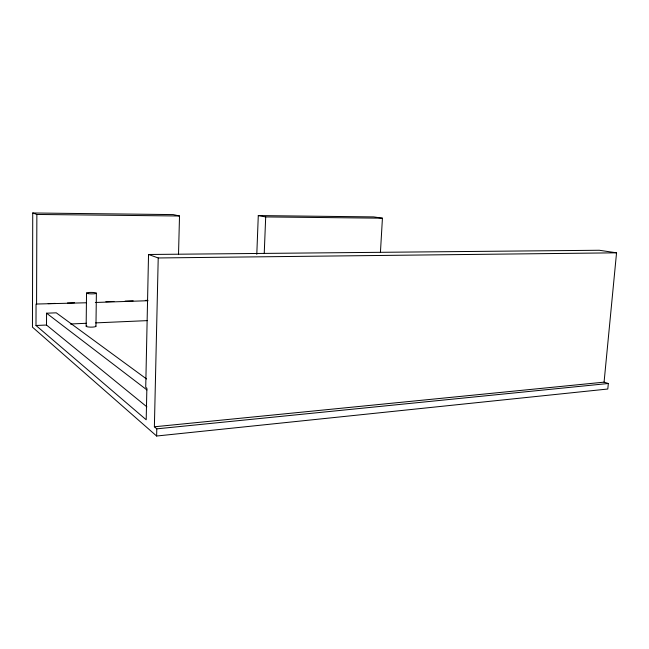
<?xml version="1.0" encoding="UTF-8"?>
<svg xmlns="http://www.w3.org/2000/svg" width="649" height="649" viewBox="0 0 649 649"><rect width="100%" height="100%" fill="white"/><g stroke="black" fill="none" stroke-linecap="round" stroke-linejoin="round"><path stroke-width="0.97" d="M178.516 254.457L179.513 215.995L173.234 214.592L32.734 212.977L32.45 327.145L156.628 436.023L607.797 389.019L608.34 383.494L604.073 382.156L154.381 426.782L158.218 257.961L148.532 254.489L145.725 387.339L146.869 388.216L146.195 419.773L35.995 325.49L36.06 304.048L86.228 302.775M36.579 304.438L36.863 214.454L32.734 212.977M146.877 406.858L46.509 325.035L46.566 313.199L56.268 312.826L146.544 378.975M86.155 326.22L86.528 293.08M95.955 326.26L96.385 293.194M156.628 436.023L156.79 428.843L154.381 426.782M256.793 254.376L258.286 215.573L373.71 216.904L382.431 218.194L380.419 252.583M264.24 253.329L265.692 216.928L258.286 215.573M604.073 382.156L616.55 252.818L599.319 250.263L148.532 254.489M156.79 428.843L608.34 383.494M35.995 325.49L46.509 325.035M70.36 323.989L86.536 323.283M95.638 322.886L147.226 320.63M48.204 303.643L55.279 303.408M67.423 303.002L74.505 302.767M105.86 301.728L113.956 301.461M125.079 301.087L133.175 300.82M145.311 300.422L147.339 300.349M95.346 302.475L148.037 300.714M158.218 257.961L616.55 252.818M36.863 214.454L179.513 215.995M265.692 216.928L382.431 218.194M46.566 313.199L146.95 389.952M95.784 326.025A4.9 0.9 0.2 0 1 90.414 327.128A4.9 0.9 0.2 0 1 86.82 325.774M87.988 293.624A4.932 0.738 0.7 0 0 96.222 293.38A4.932 0.738 0.7 0 0 90.154 292.415A4.932 0.738 0.7 0 0 87.988 293.624"/></g></svg>
